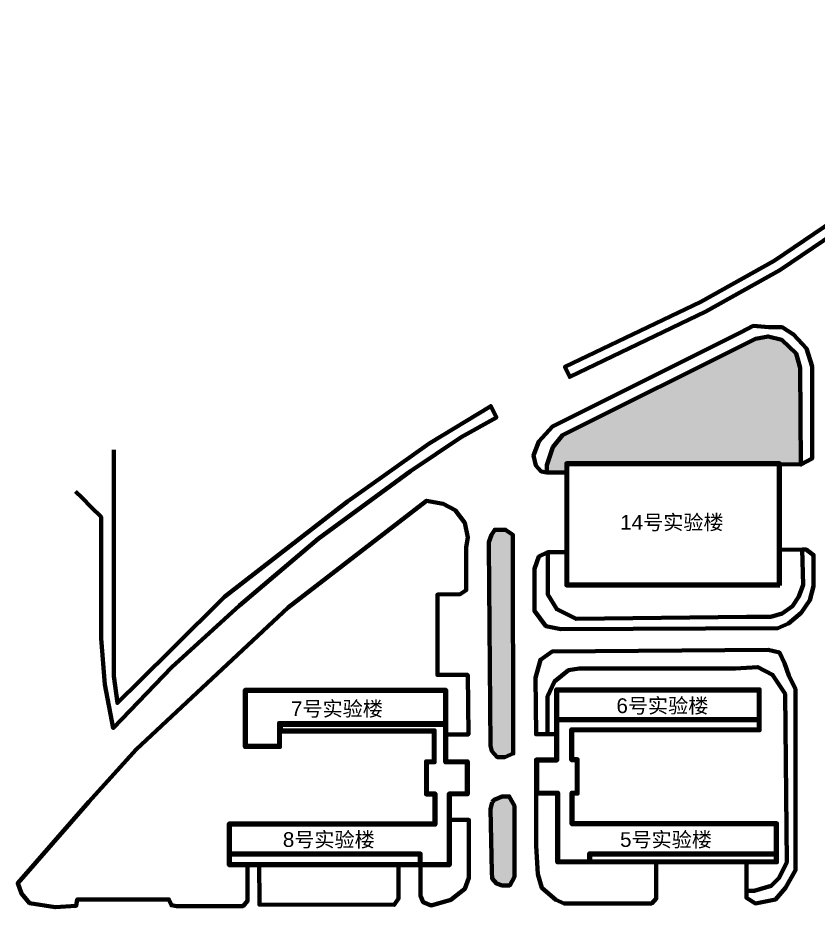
# Model space of a CAD drawing. Header units: millimetres. Extents: x -326080 to 309193, y -226399 to 796887.
# Drawn here: x -234345 to -17036, y -62357 to 179152 of the extents above; entities that cross this region are included whole.
import ezdxf

# ---------------------------------------------------------------- set-up
doc = ezdxf.new("R2010")
doc.units = ezdxf.units.MM
doc.layers.add('wall-floor', color=7, linetype='Continuous')
doc.styles.get("Standard").update_dxf_attribs({"font": 'arial.ttf'})
pattern_1 = [(37.5, (2389.561, 17033.26), (-0.8000156, 24.470662), [0, -19.304, 0, -21.59, 0, -20.6375]), (7.5, (2389.56, 17033.26), (22.476164, 35.841255), [0, -10.414, 0, -17.399, 0, -6.6675]), (327.5, (2373.94, 17033.26), (39.5496185, 0.0718592), [0, -6.35, 0, -22.86, 0, -29.845]), (317.5, (2373.94, 17033.26), (38.177823, 11.146466), [0, -3.175, 0, -14.986, 0, -17.145])]

msp = doc.modelspace()

# ---------------------------------------------------------------- hatches: boundary and pattern name
at = {"layer": 'wall-floor', "linetype": 'ByBlock', "lineweight": 211, "true_color": 0x58ba48, "transparency": 33554687}
h = msp.add_hatch(dxfattribs=at)
h.set_pattern_fill('AR-SAND', color=85, scale=0.5)
h.set_pattern_definition(pattern_1)
h.paths.add_polyline_path([(-21949.099, 84126.163), (-23041.184, 88000.439), (-26938.409, 91703.48), (-30642.935, 92645.292), (-34026.241, 91981.738), (-86436.683, 65828.685), (-89042.866, 62572.241), (-90723.184, 57636.164), (-90723.184, 55716.576), (-85412.469, 55716.576), (-85412.469, 58183.093), (-27493.915, 58183.093), (-27493.915, 57938.15), (-21738.157, 57819.602)])
h = msp.add_hatch(dxfattribs=at)
h.set_pattern_fill('AR-SAND', color=85, scale=0.5)
h.set_pattern_definition(pattern_1)
h.paths.add_polyline_path([(-99518.786, -34858.722), (-100900.131, -32274.188), (-102848.16, -32274.188), (-105008.704, -33230.114), (-105528.056, -33876.374), (-106015.205, -35757.817), (-105610.818, -52773.469), (-105569.332, -54519.095), (-104371.16, -55959.887), (-102812.746, -56455.557), (-100793.874, -56455.557), (-99518.786, -54118.847)])
h.paths.add_polyline_path([(-99927.681, 36471.889), (-99927.681, 38728.974), (-101923.026, 40137.407), (-103139.091, 40137.407), (-104838.835, 40137.407), (-105764.715, 38728.423), (-106455.671, 36753.089), (-106423.76, 35775.414), (-105972.835, -18493.665), (-105616.785, -19940.848), (-104205.118, -21598.899), (-102087.609, -21598.899), (-99828.931, -20646.402), (-99828.931, -18035.856)])

# ---------------------------------------------------------------- linework, layer by layer
at = {"layer": 'wall-floor', "linetype": 'ByBlock', "lineweight": 211}
msp.add_line((-27733.915, 57943.093), (-21738.157, 57819.602), dxfattribs=at)
for points in [[(45592.44, 180565.849), (46678.258, 175928.437), (46678.258, 171221.076), (42472.691, 165411.424), (33703.209, 156764.432), (2267.509, 130713.564), (-27428.409, 110641.228), (-47513.455, 99396.543), (-84494.382, 81640.287), (-85792.897, 84344.701), (-85792.897, 84344.701), (-48896.832, 102060.211), (-29003.949, 113197.314), (466.102, 133116.979), (31689.164, 158991.633), (40188.792, 167372.542), (43678.258, 172192.956), (43678.258, 175581.908), (42835.087, 179183.003)], [(-90723.184, 55716.576), (-90723.184, 57636.164), (-89042.866, 62572.241), (-86436.683, 65828.685), (-34026.241, 91981.738), (-30642.935, 92645.292), (-26938.409, 91703.48), (-23041.184, 88000.439), (-21949.099, 84126.163), (-21738.157, 57819.602), (-18702.827, 59456.479), (-18702.827, 84455.965), (-20248.739, 89332.244), (-23718.471, 93178.321), (-26844.654, 95101.355), (-30417.432, 95101.355), (-34677.292, 95479.098), (-37975.241, 93796.436), (-89138.356, 68196.876), (-92929.843, 64077.334), (-94303.584, 60287.349), (-93710.372, 57618.287), (-92217.224, 55991.285), (-90723.184, 55716.576), (-85412.469, 55716.576)], [(-218646.473, 50535.806), (-216894.083, 48783.852), (-214383.07, 46273.465), (-211715.303, 43606.362), (-211715.303, 39265.787), (-211715.303, 29200.454), (-211715.303, 10635.332), (-210668.961, -1915.727), (-208434.98, -13729.027), (-192536.839, 2842.907), (-174148.876, 19552.559), (-152835.569, 37682.531), (-127755.179, 56053.601), (-113960.019, 65298.929), (-104397.477, 70626.754), (-105920.201, 73695.692), (-122681.696, 63538.089), (-135514.703, 54427.668), (-144799.933, 47835.889), (-164076.111, 32885.343), (-178259.36, 21884.859), (-192361.133, 7910.217), (-201144.478, -793.943), (-207293.07, -6887.104), (-208298.06, 404.618), (-208298.06, 27107.585), (-208298.06, 60068.89), (-208298.06, 61864.641)], [(-118061.256, -15428.637), (-112017.908, -15428.637), (-112165.919, 734.373), (-114681.995, 734.373), (-120417.149, 734.373), (-120417.149, 22533.853), (-114200.634, 22681.798), (-112572.593, 23754.394), (-112572.593, 35377.065), (-112128.219, 38003.096), (-112979.251, 42034.602), (-115643.321, 45437.339), (-118862.416, 47175.692), (-123339.541, 48026.382), (-160938.48, 18990.119), (-202242.382, -19495.77), (-215020.695, -33723.582), (-234345.435, -55850.079), (-233357.322, -58663.813), (-231198.562, -61241.707), (-224157.219, -62356.861), (-218477.796, -61965.829), (-218193.01, -60227.453), (-193303.812, -60227.453), (-192643.389, -61806.507), (-191221.83, -62111.013), (-173179.702, -62039.963), (-171978.425, -60649.934), (-171978.425, -50895.147)], [(-106423.76, 35775.414), (-105972.835, -18493.665), (-105616.785, -19940.848), (-104205.118, -21598.899), (-102087.609, -21598.899), (-99828.931, -20646.402), (-99828.931, -18035.856), (-99927.681, 36471.889), (-99927.681, 38728.974), (-101923.026, 40137.407), (-103139.091, 40137.407), (-104838.835, 40137.407), (-105764.715, 38728.423), (-106455.671, 36753.089), (-106423.76, 35775.414)], [(-90453.43, 34021.931), (-92883.549, 32856.381), (-94099.679, 29485.699), (-94099.679, 18102.747), (-90948.768, 13958.475), (-86918.271, 13149.03), (-27955.045, 13435.698), (-25068.099, 14700.545), (-21646.088, 17601.6), (-19350.295, 21022.253), (-18288.694, 24841.877), (-18288.694, 33241.952), (-20281.25, 34735.786), (-21375.978, 34746.943)], [(-27231.529, 34666.019), (-21375.978, 34746.943), (-21156.977, 25193.135), (-22296.085, 22053.195), (-24022.017, 19361.819), (-26852.534, 17395.045), (-29890.167, 16497.925), (-36517.75, 16497.925), (-82778.824, 15919.308), (-88024.057, 18568.472), (-90453.43, 22597.412), (-90453.43, 26019.245), (-90453.43, 34021.931), (-85412.469, 34021.931)], [(-36505.54, -50169.434), (-36505.54, -57913.812), (-36505.54, -59810.354), (-34101.673, -61321.592), (-28644.883, -60306.229), (-25928.276, -57118.466), (-23164.451, -52254.163), (-23164.451, -46964.829), (-23164.451, -30991.669), (-23164.451, -9794.513), (-23164.451, -3190.983), (-25053.424, 587.113), (-26143.223, 3893.976), (-27530.405, 6779.672), (-30642.222, 7566.685), (-89220.258, 7039.66), (-92473.454, 4827.778), (-93822.093, -70.642), (-93646.501, -15385.543), (-88168.547, -15385.543)], [(-90532.398, -15385.543), (-90532.398, -5148.976), (-88606.356, -1047.081), (-84811.674, 1996.702), (-81953.51, 2438.193), (-55646.823, 2438.193), (-39548.8, 2438.193), (-33456.541, 2824.362), (-29429.87, 767.427), (-26051.191, -4458.438), (-25548.033, -50122.756), (-27675.627, -54409.489), (-29812.448, -56592.401), (-34392.215, -57913.812), (-36505.54, -57913.812)], [(-117067.351, -50895.147), (-177032.885, -50895.147), (-177032.885, -39661.177), (-121180.124, -39661.177), (-121180.124, -31740.49), (-123493.841, -31740.49), (-123493.841, -22755.141), (-121424.283, -22755.141), (-121424.283, -14610.152), (-163165.511, -14610.152), (-163165.511, -18818.589), (-172699.871, -18818.589), (-172699.871, -12606.24), (-172699.871, -3349.157), (-118056.937, -3349.157), (-118056.937, -12606.24), (-118061.256, -12606.24), (-118061.256, -14610.152), (-118061.256, -22755.141), (-112175.948, -22755.141), (-112175.948, -31675.845), (-117067.351, -31737.467), (-117067.351, -50895.147), (-117307.351, -50895.147)], [(-176792.885, -39901.177), (-121180.124, -39901.177), (-120940.124, -39901.177), (-120940.124, -31500.49), (-123253.841, -31500.49), (-123253.841, -22995.141), (-121184.283, -22995.141), (-121184.283, -14370.152), (-162925.511, -14370.152), (-162925.511, -12846.24), (-118301.256, -12846.24), (-118301.256, -14610.152), (-118301.256, -22995.141), (-112415.948, -22995.141), (-112415.948, -31438.85), (-117307.351, -31500.471), (-117307.351, -31740.49), (-117307.351, -50655.147)], [(-105528.056, -33876.374), (-106015.205, -35757.817), (-105610.818, -52773.469), (-105569.332, -54519.095), (-104371.16, -55959.887), (-102812.746, -56455.557), (-100793.874, -56455.557), (-99518.786, -54118.847), (-99518.786, -34858.722), (-100900.131, -32274.188), (-102848.16, -32274.188), (-105008.704, -33230.114), (-105528.056, -33876.374)], [(-93610.607, -31522.175), (-93610.607, -45719.165), (-93120.224, -53411.113), (-92026.437, -57105.885), (-88254.765, -60348.229), (-85991.758, -61328.469), (-62230.204, -61328.469), (-60985.552, -60008.915), (-60985.552, -56389.551), (-60985.552, -50169.434)], [(-177032.885, -47813.586), (-177032.885, -50895.147), (-124981.313, -50895.147), (-124981.313, -59240.179), (-124260.411, -61030.651), (-122093.657, -61868.123), (-116806.784, -60395.32), (-112935.503, -57348.633), (-111865.081, -54399.04), (-111865.081, -38669.951), (-117067.351, -38669.951)], [(-117307.351, -39901.177), (-117307.351, -50655.147), (-124981.313, -50655.147), (-124981.313, -47813.586), (-176792.885, -47813.586), (-176792.885, -39901.177), (-121180.124, -39901.177)], [(-125221.313, -50655.147), (-176792.885, -50655.147), (-176792.885, -48053.586)], [(-168850.792, -50895.147), (-168767.145, -60594.18), (-168758.117, -61640.989), (-132179.005, -61751.099), (-130984.279, -60034.376), (-130984.279, -50895.147)]]:
    msp.add_lwpolyline(points, dxfattribs=at)
for points in [[(-27493.915, 25023.222), (-85412.469, 25023.222), (-85412.469, 58183.093), (-27493.915, 58183.093)], [(-27733.915, 25263.222), (-85172.469, 25263.222), (-85172.469, 57943.093), (-27733.915, 57943.093)], [(-172459.871, -12606.24), (-172459.871, -3589.157), (-118296.937, -3589.157), (-118296.937, -12366.24), (-163405.511, -12366.24), (-163405.511, -18578.589), (-172459.871, -18578.589)], [(-87886.83, -31522.175), (-87886.83, -39563.029), (-87886.83, -50169.434), (-28255.942, -50169.434), (-28255.942, -39563.029), (-83741.496, -39563.029), (-83741.496, -31522.175), (-82347.529, -31522.175), (-82347.529, -22184.145), (-83859.681, -22184.145), (-83859.681, -14314.163), (-32951.29, -14314.163), (-32951.29, -3238.455), (-88168.547, -3238.455), (-88168.547, -14314.163), (-88168.547, -22248.463), (-93610.607, -22248.463), (-93610.607, -31522.175)], [(-87928.547, -11307.146), (-87928.547, -3478.455), (-33191.29, -3478.455), (-33191.29, -11307.146)], [(-78972.475, -47768.572), (-79212.475, -47768.572), (-79212.475, -48008.572), (-79212.475, -49929.434), (-87646.83, -49929.434), (-87646.83, -39563.029), (-87646.83, -31522.175), (-87646.83, -31282.175), (-87886.83, -31282.175), (-93370.607, -31282.175), (-93370.607, -22488.463), (-88168.547, -22488.463), (-87928.547, -22488.463), (-87928.547, -22248.463), (-87928.547, -14314.163), (-87928.547, -11547.146), (-33191.29, -11547.146), (-33191.29, -14074.163), (-83859.681, -14074.163), (-84099.681, -14074.163), (-84099.681, -14314.163), (-84099.681, -22184.145), (-84099.681, -22424.145), (-83859.681, -22424.145), (-82587.529, -22424.145), (-82587.529, -31282.175), (-83741.496, -31282.175), (-83981.496, -31282.175), (-83981.496, -31522.175), (-83981.496, -39563.029), (-83981.496, -39803.029), (-83741.496, -39803.029), (-28495.942, -39803.029), (-28495.942, -47768.572)], [(-117547.351, -31503.494), (-117547.351, -31503.494)], [(-117307.351, -31740.49), (-117307.351, -39901.177)], [(-176792.885, -50655.147), (-125221.313, -50655.147), (-125221.313, -48053.586), (-176792.885, -48053.586)], [(-78972.475, -48008.572), (-28495.942, -48008.572), (-28495.942, -49929.434), (-78972.475, -49929.434)]]:
    msp.add_lwpolyline(points, close=True, dxfattribs=at)

# ---------------------------------------------------------------- texts
for s, p in [('14号实验楼', (-70786.365, 40154.893)), ('7号实验楼', (-160165.215, -10466.419)), ('6号实验楼', (-71806.366, -9637.154)), ('8号实验楼', (-162383.095, -45989.298)), ('5号实验楼', (-70838.424, -45986.537))]:
    msp.add_text(s, height=4000, dxfattribs=at).set_placement(p)

doc.saveas('drawing.dxf')
